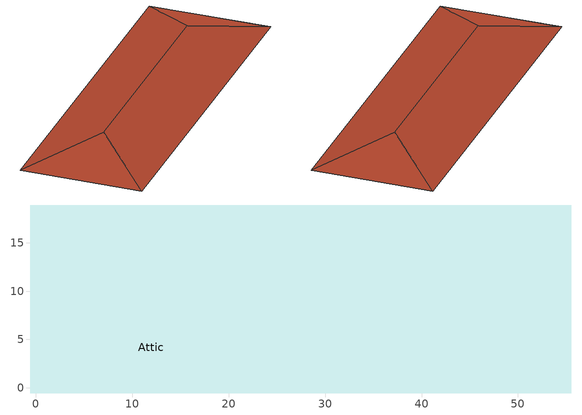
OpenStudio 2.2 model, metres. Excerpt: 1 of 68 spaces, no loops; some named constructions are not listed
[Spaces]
Attic
 floor outside: 55.51,18.94 55.51,-0.55 54.91,0.05 54.91,18.34 z11.58; 55.51,18.94 54.91,18.34 0.05,18.34 -0.55,18.94 z11.58; -0.55,18.94 0.05,18.34 0.05,0.05 -0.55,-0.55 z11.58; 54.91,0.05 55.51,-0.55 -0.55,-0.55 0.05,0.05 z11.58
 floor to RearStairsFlr4: 54.91,18.34 54.91,10.11 52.47,10.11 52.47,18.34 z11.58
 floor to CorridorFlr4: 26.87,18.34 26.87,10.11 54.91,10.11 54.91,8.28 0.05,8.28 0.05,10.11 23.82,10.11 23.82,18.34 z11.58
 floor to GuestRoom409_412: 48.51,8.28 48.51,0.05 32.66,0.05 32.66,8.28 z11.58
 floor to ElevatorCoreFlr4: 28.7,18.34 28.7,10.11 26.87,10.11 26.87,18.34 z11.58
 floor to GuestRoom420_423: 23.82,18.34 23.82,10.11 7.97,10.11 7.97,18.34 z11.58
 floor to FrontStairsFlr4: 2.49,18.34 2.49,10.11 0.05,10.11 0.05,18.34 z11.58
 floor to GuestRoom414: 52.47,18.34 52.47,10.11 48.51,10.11 48.51,18.34 z11.58
 floor to GuestRoom419: 32.66,18.34 32.66,10.11 28.7,10.11 28.7,18.34 z11.58
 floor adiabatic (Floor Adiabatic construction): 54.91,8.28 54.91,0.05 52.47,0.05 52.47,8.28 z11.58
 floor to GuestRoom415_418: 48.51,18.34 48.51,10.11 32.66,10.11 32.66,18.34 z11.58
 floor to GuestRoom424: 7.97,18.34 7.97,10.11 4.01,10.11 4.01,18.34 z11.58
 floor to GuestRoom401: 4.01,8.28 4.01,0.05 0.05,0.05 0.05,8.28 z11.58
 floor to GuestRoom413: 52.47,8.28 52.47,0.05 48.51,0.05 48.51,8.28 z11.58
 floor to GuestRoom406_408: 32.66,8.28 32.66,0.05 19.86,0.05 19.86,8.28 z11.58
 floor to GuestRoom402_405: 19.86,8.28 19.86,0.05 4.01,0.05 4.01,8.28 z11.58
 floor to FrontStorageFlr4: 4.01,18.34 4.01,10.11 2.49,10.11 2.49,18.34 z11.58
 roof outside: 45.68,9.19,14.86 55.51,18.94,11.58 -0.55,18.94,11.58 9.28,9.19,14.86; 9.28,9.19,14.86 -0.55,-0.55,11.58 55.51,-0.55,11.58 45.68,9.19,14.86; 9.28,9.19,14.86 -0.55,18.94,11.58 -0.55,-0.55,11.58; 45.68,9.19,14.86 55.51,-0.55,11.58 55.51,18.94,11.58
[Schedule:Ruleset]
Name | Default Day Schedule | Summer Design Day Schedule | Winter Design Day Schedule
SmallHotel StaffLounge Light | SmallHotel StaffLounge Light Default | SmallHotel StaffLounge Light Summer Design Day | SmallHotel StaffLounge Light Winter Design Day
SmallHotel Laundry Occ | SmallHotel Laundry Occ Default | SmallHotel Laundry Occ Summer Design Day | SmallHotel Laundry Occ Winter Design Day
SmallHotel Office Occ | SmallHotel Office Occ Default | SmallHotel Office Occ Summer Design Day | SmallHotel Office Occ Winter Design Day
SmallHotel Office Equip | SmallHotel Office Equip Default | SmallHotel Office Equip Summer Design Day | SmallHotel Office Equip Winter Design Day
SmallHotel StaffLounge Occ | SmallHotel StaffLounge Occ Default | SmallHotel StaffLounge Occ Summer Design Day | SmallHotel StaffLounge Occ Winter Design Day
SmallHotel StaffLounge Equip | SmallHotel StaffLounge Equip Default | SmallHotel StaffLounge Equip Summer Design Day | SmallHotel StaffLounge Equip Winter Design Day
ALWAYS_OFF | ALWAYS_OFF day | ALWAYS_OFF day 1 | ALWAYS_OFF day 2
ALWAYS_OFF 1 | ALWAYS_OFF day 3 | ALWAYS_OFF day 4 | ALWAYS_OFF day 5
ALWAYS_OFF 2 | ALWAYS_OFF day 6 | ALWAYS_OFF day 7 | ALWAYS_OFF day 8
ALWAYS_OFF 3 | ALWAYS_OFF day 9 | ALWAYS_OFF day 10 | ALWAYS_OFF day 11
ALWAYS_OFF 4 | ALWAYS_OFF day 12 | ALWAYS_OFF day 13 | ALWAYS_OFF day 14
ALWAYS_OFF 5 | ALWAYS_OFF day 15 | ALWAYS_OFF day 16 | ALWAYS_OFF day 17
ALWAYS_OFF 6 | ALWAYS_OFF day 18 | ALWAYS_OFF day 19 | ALWAYS_OFF day 20
ALWAYS_OFF 7 | ALWAYS_OFF day 21 | ALWAYS_OFF day 22 | ALWAYS_OFF day 23
[Schedule:Day]
SmallHotel Exercise Occ Default; SmallHotel Exercise Occ Winter Design Day; SmallHotel Exercise Occ Summer Design Day: 6, 0, 0, 7, 0, 0.5, 11, 0, 1, 12, 0, 0.5, 13, 0, 0, 22, 0, 1, 23, 0, 0.5, 24, 0, 0
SmallHotel Exercise Light Default; SmallHotel Exercise Light Winter Design Day; SmallHotel Exercise Light Summer Design Day: 6, 0, 0, 7, 0, 0.5, 22, 0, 1, 23, 0, 0.5, 24, 0, 0
SmallHotel Exercise Equip Default; SmallHotel Exercise Equip Winter Design Day; SmallHotel Exercise Equip Summer Design Day: 6, 0, 0, 7, 0, 0.5, 9, 0, 1, 12, 0, 0.5, 13, 0, 0, 16, 0, 0.5, 17, 0, 1, 19, 0, 0.5, 21, 0, 1, 23, 0, 0.5, 24, 0, 0
SmallHotel StaffLounge Light Default: 5, 0, 0.05, 6, 0, 0.15, 7, 0, 0.4, 8, 0, 0.5, 18, 0, 1, 19, 0, 0.5, 20, 0, 0.4, 22, 0, 0.15, 24, 0, 0.05
SmallHotel StaffLounge Light Summer Design Day; SmallHotel Laundry Occ Summer Design Day; SmallHotel Laundry Equip Summer Design Day; SmallHotel Laundry Gas Summer Design Day; SmallHotel Office Occ Summer Design Day; SmallHotel Office Light Summer Design Day; SmallHotel Office Equip Summer Design Day; SmallHotel StaffLounge Occ Summer Design Day; SmallHotel StaffLounge Equip Summer Design Day: 24, 0, 1
SmallHotel StaffLounge Light Wknd Day: 5, 0, 0.05, 6, 0, 0.15, 7, 0, 0.3, 8, 0, 0.4, 18, 0, 0.6, 19, 0, 0.4, 20, 0, 0.3, 22, 0, 0.15, 24, 0, 0.05
SmallHotel StaffLounge Light Winter Design Day; SmallHotel Laundry Occ Winter Design Day; SmallHotel Laundry Equip Winter Design Day; SmallHotel Laundry Gas Winter Design Day; SmallHotel Office Occ Winter Design Day; SmallHotel Office Light Winter Design Day; SmallHotel Office Equip Winter Design Day; SmallHotel StaffLounge Occ Winter Design Day; SmallHotel StaffLounge Equip Winter Design Day; ALWAYS_OFF day; ALWAYS_OFF day 1; ALWAYS_OFF day 2; ALWAYS_OFF day 3; ALWAYS_OFF day 4; ALWAYS_OFF day 5; ALWAYS_OFF day 6; ALWAYS_OFF day 7; ALWAYS_OFF day 8; ALWAYS_OFF day 9; ALWAYS_OFF day 10; ALWAYS_OFF day 11; ALWAYS_OFF day 12; ALWAYS_OFF day 13; ALWAYS_OFF day 14; ALWAYS_OFF day 15; ALWAYS_OFF day 16; ALWAYS_OFF day 17; ALWAYS_OFF day 18; ALWAYS_OFF day 19; ALWAYS_OFF day 20; ALWAYS_OFF day 21; ALWAYS_OFF day 22; ALWAYS_OFF day 23: 24, 0, 0
SmallHotel Laundry Occ Default; SmallHotel Laundry Occ Default|Wknd Day: 8, 0, 0, 10, 0, 0.09, 12, 0, 0.18, 13, 0, 0, 16, 0, 0.18, 17, 0, 0.09, 24, 0, 0
SmallHotel Laundry Light Default; SmallHotel Laundry Light Winter Design Day; SmallHotel Laundry Light Summer Design Day: 8, 0, 0, 17, 0, 1, 24, 0, 0
SmallHotel Laundry Equip Default: 8, 0, 0, 16, 0, 1, 24, 0, 0
SmallHotel Laundry Gas Default: 9, 0, 0, 17, 0, 1, 24, 0, 0
SmallHotel Bldg Light Sat Day: 2, 0, 0.2, 6, 0, 0.1, 8, 0, 0.3, 10, 0, 0.4, 11, 0, 0.3, 18, 0, 0.25, 19, 0, 0.6, 22, 0, 0.7, 23, 0, 0.6, 24, 0, 0.3
SmallHotel Bldg Light Sun Day: 2, 0, 0.3, 6, 0, 0.2, 7, 0, 0.3, 9, 0, 0.4, 13, 0, 0.3, 18, 0, 0.2, 19, 0, 0.5, 20, 0, 0.7, 21, 0, 0.8, 22, 0, 0.6, 23, 0, 0.5, 24, 0, 0.3
SmallHotel Meeting Occ Default|Wknd Day: 7, 0, 0, 8, 0, 0.05, 10, 0, 0.5, 12, 0, 0.2, 13, 0, 0.05, 15, 0, 0.5, 18, 0, 0.2, 20, 0, 0.05, 24, 0, 0
SmallHotel Office Occ Default: 6, 0, 0.2, 7, 0, 0.3, 8, 0, 0.4, 12, 0, 1, 13, 0, 0.5, 17, 0, 1, 18, 0, 0.4, 19, 0, 0.3, 24, 0, 0.2
SmallHotel Office Occ Wknd Day: 7, 0, 0.2, 8, 0, 0.3, 17, 0, 0.5, 18, 0, 0.3, 24, 0, 0.2
SmallHotel Office Light Default: 7, 0, 0.5, 8, 0, 0.61, 12, 0, 0.9, 13, 0, 0.8, 17, 0, 0.9, 18, 0, 0.61, 24, 0, 0.5
SmallHotel Office Equip Default: 5, 0, 0.33, 7, 0, 0.38, 10, 0, 0.43, 12, 0, 1, 13, 0, 0.94, 17, 0, 1, 18, 0, 0.75, 20, 0, 0.63, 22, 0, 0.48, 24, 0, 0.33
SmallHotel Office Equip Wknd Day: 5, 0, 0.33, 7, 0, 0.38, 8, 0, 0.43, 18, 0, 0.63, 22, 0, 0.48, 24, 0, 0.33
SmallHotel StaffLounge Occ Default: 5, 0, 0, 7, 0, 0.1, 12, 0, 0.2, 13, 0, 0.7, 18, 0, 0.2, 20, 0, 0.1, 24, 0, 0
SmallHotel StaffLounge Occ Wknd Day: 5, 0, 0, 8, 0, 0.05, 12, 0, 0.1, 13, 0, 0.2, 18, 0, 0.1, 20, 0, 0.05, 24, 0, 0
SmallHotel StaffLounge Equip Default; SmallHotel StaffLounge Equip Default|Wknd Day: 5, 0, 0.11, 7, 0, 0.19, 8, 0, 0.25, 10, 0, 1, 12, 0, 0.86, 13, 0, 1, 18, 0, 0.86, 19, 0, 0.25, 20, 0, 0.19, 24, 0, 0.11
[Schedule:Rule] Rule Order=0; Apply Sunday=Yes; Apply Saturday=Yes; Date Specification Type=DateRange; Start Month=1; Start Day=1; End Month=12; End Day=31
Name | Schedule Ruleset | Day Schedule
Schedule Rule 6 | SmallHotel StaffLounge Light | SmallHotel StaffLounge Light Wknd Day
Schedule Rule 10 | SmallHotel Laundry Occ | SmallHotel Laundry Occ Default|Wknd Day
Schedule Rule 14 | SmallHotel Office Occ | SmallHotel Office Occ Wknd Day
Schedule Rule 15 | SmallHotel Office Equip | SmallHotel Office Equip Wknd Day
Schedule Rule 16 | SmallHotel StaffLounge Occ | SmallHotel StaffLounge Occ Wknd Day
Schedule Rule 17 | SmallHotel StaffLounge Equip | SmallHotel StaffLounge Equip Default|Wknd Day
[Curve:Exponent] Coefficient1 Constant=1; Coefficient2 Constant=0; Coefficient3 Constant=0; Minimum Value of x=0; Maximum Value of x=1
Fan On Off Power Curve; Fan On Off Power Curve 1; Fan On Off Power Curve 2; Fan On Off Power Curve 3; Fan On Off Power Curve 4; Fan On Off Power Curve 5; Fan On Off Power Curve 6; Fan On Off Power Curve 7; Fan On Off Power Curve 8; Fan On Off Power Curve 9; Fan On Off Power Curve 10; Fan On Off Power Curve 11; Fan On Off Power Curve 12; Fan On Off Power Curve 13; Fan On Off Power Curve 14; Fan On Off Power Curve 15; Fan On Off Power Curve 16; Fan On Off Power Curve 17; Fan On Off Power Curve 18; Fan On Off Power Curve 19; Fan On Off Power Curve 20; Fan On Off Power Curve 21; Fan On Off Power Curve 22; Fan On Off Power Curve 23; Fan On Off Power Curve 24; Fan On Off Power Curve 25; Fan On Off Power Curve 26; Fan On Off Power Curve 27; Fan On Off Power Curve 28; Fan On Off Power Curve 29; Fan On Off Power Curve 30; Fan On Off Power Curve 31; Fan On Off Power Curve 32; Fan On Off Power Curve 33; Fan On Off Power Curve 34
[Curve:Cubic] Coefficient1 Constant=1; Coefficient2 x=0; Coefficient3 x**2=0; Coefficient4 x**3=0
Name | Minimum Value of x | Maximum Value of x
Fan On Off Efficiency Curve; Fan On Off Efficiency Curve 1; Fan On Off Efficiency Curve 2; Fan On Off Efficiency Curve 3; Fan On Off Efficiency Curve 4; Fan On Off Efficiency Curve 5; Fan On Off Efficiency Curve 6; Fan On Off Efficiency Curve 7; Fan On Off Efficiency Curve 8; Fan On Off Efficiency Curve 9; Fan On Off Efficiency Curve 10; Fan On Off Efficiency Curve 11; Fan On Off Efficiency Curve 12; Fan On Off Efficiency Curve 13; Fan On Off Efficiency Curve 14; Fan On Off Efficiency Curve 15; Fan On Off Efficiency Curve 16; Fan On Off Efficiency Curve 17; Fan On Off Efficiency Curve 18; Fan On Off Efficiency Curve 19; Fan On Off Efficiency Curve 20; Fan On Off Efficiency Curve 21; Fan On Off Efficiency Curve 22; Fan On Off Efficiency Curve 23; Fan On Off Efficiency Curve 24; Fan On Off Efficiency Curve 25; Fan On Off Efficiency Curve 26; Fan On Off Efficiency Curve 27; Fan On Off Efficiency Curve 28; Fan On Off Efficiency Curve 29; Fan On Off Efficiency Curve 30; Fan On Off Efficiency Curve 31; Fan On Off Efficiency Curve 32; Fan On Off Efficiency Curve 33; Fan On Off Efficiency Curve 34 | 0 | 1
DOE Ref DX Clg Coil Cool-CAP-fFlow 8; DOE Ref DX Clg Coil Cool-EIR-fFlow 8; DOE Ref DX Clg Coil Cool-CAP-fFlow 9; DOE Ref DX Clg Coil Cool-EIR-fFlow 9; DOE Ref DX Clg Coil Cool-CAP-fFlow 10; DOE Ref DX Clg Coil Cool-EIR-fFlow 10; DOE Ref DX Clg Coil Cool-CAP-fFlow 11; DOE Ref DX Clg Coil Cool-EIR-fFlow 11; DOE Ref DX Clg Coil Cool-CAP-fFlow 12; DOE Ref DX Clg Coil Cool-EIR-fFlow 12; DOE Ref DX Clg Coil Cool-CAP-fFlow 13; DOE Ref DX Clg Coil Cool-EIR-fFlow 13; DOE Ref DX Clg Coil Cool-CAP-fFlow 14; DOE Ref DX Clg Coil Cool-EIR-fFlow 14; DOE Ref DX Clg Coil Cool-CAP-fFlow 15; DOE Ref DX Clg Coil Cool-EIR-fFlow 15; DOE Ref DX Clg Coil Cool-CAP-fFlow 16; DOE Ref DX Clg Coil Cool-EIR-fFlow 16; DOE Ref DX Clg Coil Cool-CAP-fFlow 17; DOE Ref DX Clg Coil Cool-EIR-fFlow 17; DOE Ref DX Clg Coil Cool-CAP-fFlow 18; DOE Ref DX Clg Coil Cool-EIR-fFlow 18; DOE Ref DX Clg Coil Cool-CAP-fFlow 19; DOE Ref DX Clg Coil Cool-EIR-fFlow 19; DOE Ref DX Clg Coil Cool-CAP-fFlow 20; DOE Ref DX Clg Coil Cool-EIR-fFlow 20; DOE Ref DX Clg Coil Cool-CAP-fFlow 21; DOE Ref DX Clg Coil Cool-EIR-fFlow 21; DOE Ref DX Clg Coil Cool-CAP-fFlow 22; DOE Ref DX Clg Coil Cool-EIR-fFlow 22; DOE Ref DX Clg Coil Cool-CAP-fFlow 23; DOE Ref DX Clg Coil Cool-EIR-fFlow 23; DOE Ref DX Clg Coil Cool-CAP-fFlow 24; DOE Ref DX Clg Coil Cool-EIR-fFlow 24; DOE Ref DX Clg Coil Cool-CAP-fFlow 25; DOE Ref DX Clg Coil Cool-EIR-fFlow 25; DOE Ref DX Clg Coil Cool-CAP-fFlow 26; DOE Ref DX Clg Coil Cool-EIR-fFlow 26; DOE Ref DX Clg Coil Cool-CAP-fFlow 27; DOE Ref DX Clg Coil Cool-EIR-fFlow 27; DOE Ref DX Clg Coil Cool-CAP-fFlow 28; DOE Ref DX Clg Coil Cool-EIR-fFlow 28; DOE Ref DX Clg Coil Cool-CAP-fFlow 29; DOE Ref DX Clg Coil Cool-EIR-fFlow 29; DOE Ref DX Clg Coil Cool-CAP-fFlow 30; DOE Ref DX Clg Coil Cool-EIR-fFlow 30; DOE Ref DX Clg Coil Cool-CAP-fFlow 31; DOE Ref DX Clg Coil Cool-EIR-fFlow 31; DOE Ref DX Clg Coil Cool-CAP-fFlow 32; DOE Ref DX Clg Coil Cool-EIR-fFlow 32; DOE Ref DX Clg Coil Cool-CAP-fFlow 33; DOE Ref DX Clg Coil Cool-EIR-fFlow 33; DOE Ref DX Clg Coil Cool-CAP-fFlow 34; DOE Ref DX Clg Coil Cool-EIR-fFlow 34; DOE Ref DX Clg Coil Cool-CAP-fFlow 35; DOE Ref DX Clg Coil Cool-EIR-fFlow 35; DOE Ref DX Clg Coil Cool-CAP-fFlow 36; DOE Ref DX Clg Coil Cool-EIR-fFlow 36; DOE Ref DX Clg Coil Cool-CAP-fFlow 37; DOE Ref DX Clg Coil Cool-EIR-fFlow 37; DOE Ref DX Clg Coil Cool-CAP-fFlow 38; DOE Ref DX Clg Coil Cool-EIR-fFlow 38; DOE Ref DX Clg Coil Cool-CAP-fFlow 39; DOE Ref DX Clg Coil Cool-EIR-fFlow 39; DOE Ref DX Clg Coil Cool-CAP-fFlow 40; DOE Ref DX Clg Coil Cool-EIR-fFlow 40; DOE Ref DX Clg Coil Cool-CAP-fFlow 41; DOE Ref DX Clg Coil Cool-EIR-fFlow 41; DOE Ref DX Clg Coil Cool-CAP-fFlow 42; DOE Ref DX Clg Coil Cool-EIR-fFlow 42 | -100 | 100
[Curve:Biquadratic] Minimum Value of x=-100; Maximum Value of x=100; Minimum Value of y=-100; Maximum Value of y=100
Name | Coefficient1 Constant | Coefficient2 x | Coefficient3 x**2 | Coefficient4 y | Coefficient5 y**2 | Coefficient6 x*y
DOE Ref DX Clg Coil Cool-Cap-fT 8; DOE Ref DX Clg Coil Cool-Cap-fT 9; DOE Ref DX Clg Coil Cool-Cap-fT 10; DOE Ref DX Clg Coil Cool-Cap-fT 11; DOE Ref DX Clg Coil Cool-Cap-fT 12; DOE Ref DX Clg Coil Cool-Cap-fT 13; DOE Ref DX Clg Coil Cool-Cap-fT 14; DOE Ref DX Clg Coil Cool-Cap-fT 15; DOE Ref DX Clg Coil Cool-Cap-fT 16; DOE Ref DX Clg Coil Cool-Cap-fT 17; DOE Ref DX Clg Coil Cool-Cap-fT 18; DOE Ref DX Clg Coil Cool-Cap-fT 19; DOE Ref DX Clg Coil Cool-Cap-fT 20; DOE Ref DX Clg Coil Cool-Cap-fT 21; DOE Ref DX Clg Coil Cool-Cap-fT 22; DOE Ref DX Clg Coil Cool-Cap-fT 23; DOE Ref DX Clg Coil Cool-Cap-fT 24; DOE Ref DX Clg Coil Cool-Cap-fT 25; DOE Ref DX Clg Coil Cool-Cap-fT 26; DOE Ref DX Clg Coil Cool-Cap-fT 27; DOE Ref DX Clg Coil Cool-Cap-fT 28; DOE Ref DX Clg Coil Cool-Cap-fT 29; DOE Ref DX Clg Coil Cool-Cap-fT 30; DOE Ref DX Clg Coil Cool-Cap-fT 31; DOE Ref DX Clg Coil Cool-Cap-fT 32; DOE Ref DX Clg Coil Cool-Cap-fT 33; DOE Ref DX Clg Coil Cool-Cap-fT 34; DOE Ref DX Clg Coil Cool-Cap-fT 35; DOE Ref DX Clg Coil Cool-Cap-fT 36; DOE Ref DX Clg Coil Cool-Cap-fT 37; DOE Ref DX Clg Coil Cool-Cap-fT 38; DOE Ref DX Clg Coil Cool-Cap-fT 39; DOE Ref DX Clg Coil Cool-Cap-fT 40; DOE Ref DX Clg Coil Cool-Cap-fT 41; DOE Ref DX Clg Coil Cool-Cap-fT 42 | 0.971212 | -0.0152755 | 0.00144345 | -0.00039321 | -6.8364e-06 | -0.000290596
DOE Ref DX Clg Coil Cool-EIR-fT 8; DOE Ref DX Clg Coil Cool-EIR-fT 9; DOE Ref DX Clg Coil Cool-EIR-fT 10; DOE Ref DX Clg Coil Cool-EIR-fT 11; DOE Ref DX Clg Coil Cool-EIR-fT 12; DOE Ref DX Clg Coil Cool-EIR-fT 13; DOE Ref DX Clg Coil Cool-EIR-fT 14; DOE Ref DX Clg Coil Cool-EIR-fT 15; DOE Ref DX Clg Coil Cool-EIR-fT 16; DOE Ref DX Clg Coil Cool-EIR-fT 17; DOE Ref DX Clg Coil Cool-EIR-fT 18; DOE Ref DX Clg Coil Cool-EIR-fT 19; DOE Ref DX Clg Coil Cool-EIR-fT 20; DOE Ref DX Clg Coil Cool-EIR-fT 21; DOE Ref DX Clg Coil Cool-EIR-fT 22; DOE Ref DX Clg Coil Cool-EIR-fT 23; DOE Ref DX Clg Coil Cool-EIR-fT 24; DOE Ref DX Clg Coil Cool-EIR-fT 25; DOE Ref DX Clg Coil Cool-EIR-fT 26; DOE Ref DX Clg Coil Cool-EIR-fT 27; DOE Ref DX Clg Coil Cool-EIR-fT 28; DOE Ref DX Clg Coil Cool-EIR-fT 29; DOE Ref DX Clg Coil Cool-EIR-fT 30; DOE Ref DX Clg Coil Cool-EIR-fT 31; DOE Ref DX Clg Coil Cool-EIR-fT 32; DOE Ref DX Clg Coil Cool-EIR-fT 33; DOE Ref DX Clg Coil Cool-EIR-fT 34; DOE Ref DX Clg Coil Cool-EIR-fT 35; DOE Ref DX Clg Coil Cool-EIR-fT 36; DOE Ref DX Clg Coil Cool-EIR-fT 37; DOE Ref DX Clg Coil Cool-EIR-fT 38; DOE Ref DX Clg Coil Cool-EIR-fT 39; DOE Ref DX Clg Coil Cool-EIR-fT 40; DOE Ref DX Clg Coil Cool-EIR-fT 41; DOE Ref DX Clg Coil Cool-EIR-fT 42 | 0.286871 | 0.0239022 | -0.000810648 | 0.0134585 | 0.000338936 | -0.000487004
[Curve:Quadratic] Coefficient1 Constant=0.909496; Coefficient2 x=0.0986477; Coefficient3 x**2=-0.00819488; Minimum Value of x=0; Maximum Value of x=1
DOE Ref DX Clg Coil Cool-PLF-fPLR 8; DOE Ref DX Clg Coil Cool-PLF-fPLR 9; DOE Ref DX Clg Coil Cool-PLF-fPLR 10; DOE Ref DX Clg Coil Cool-PLF-fPLR 11; DOE Ref DX Clg Coil Cool-PLF-fPLR 12; DOE Ref DX Clg Coil Cool-PLF-fPLR 13; DOE Ref DX Clg Coil Cool-PLF-fPLR 14; DOE Ref DX Clg Coil Cool-PLF-fPLR 15; DOE Ref DX Clg Coil Cool-PLF-fPLR 16; DOE Ref DX Clg Coil Cool-PLF-fPLR 17; DOE Ref DX Clg Coil Cool-PLF-fPLR 18; DOE Ref DX Clg Coil Cool-PLF-fPLR 19; DOE Ref DX Clg Coil Cool-PLF-fPLR 20; DOE Ref DX Clg Coil Cool-PLF-fPLR 21; DOE Ref DX Clg Coil Cool-PLF-fPLR 22; DOE Ref DX Clg Coil Cool-PLF-fPLR 23; DOE Ref DX Clg Coil Cool-PLF-fPLR 24; DOE Ref DX Clg Coil Cool-PLF-fPLR 25; DOE Ref DX Clg Coil Cool-PLF-fPLR 26; DOE Ref DX Clg Coil Cool-PLF-fPLR 27; DOE Ref DX Clg Coil Cool-PLF-fPLR 28; DOE Ref DX Clg Coil Cool-PLF-fPLR 29; DOE Ref DX Clg Coil Cool-PLF-fPLR 30; DOE Ref DX Clg Coil Cool-PLF-fPLR 31; DOE Ref DX Clg Coil Cool-PLF-fPLR 32; DOE Ref DX Clg Coil Cool-PLF-fPLR 33; DOE Ref DX Clg Coil Cool-PLF-fPLR 34; DOE Ref DX Clg Coil Cool-PLF-fPLR 35; DOE Ref DX Clg Coil Cool-PLF-fPLR 36; DOE Ref DX Clg Coil Cool-PLF-fPLR 37; DOE Ref DX Clg Coil Cool-PLF-fPLR 38; DOE Ref DX Clg Coil Cool-PLF-fPLR 39; DOE Ref DX Clg Coil Cool-PLF-fPLR 40; DOE Ref DX Clg Coil Cool-PLF-fPLR 41; DOE Ref DX Clg Coil Cool-PLF-fPLR 42
